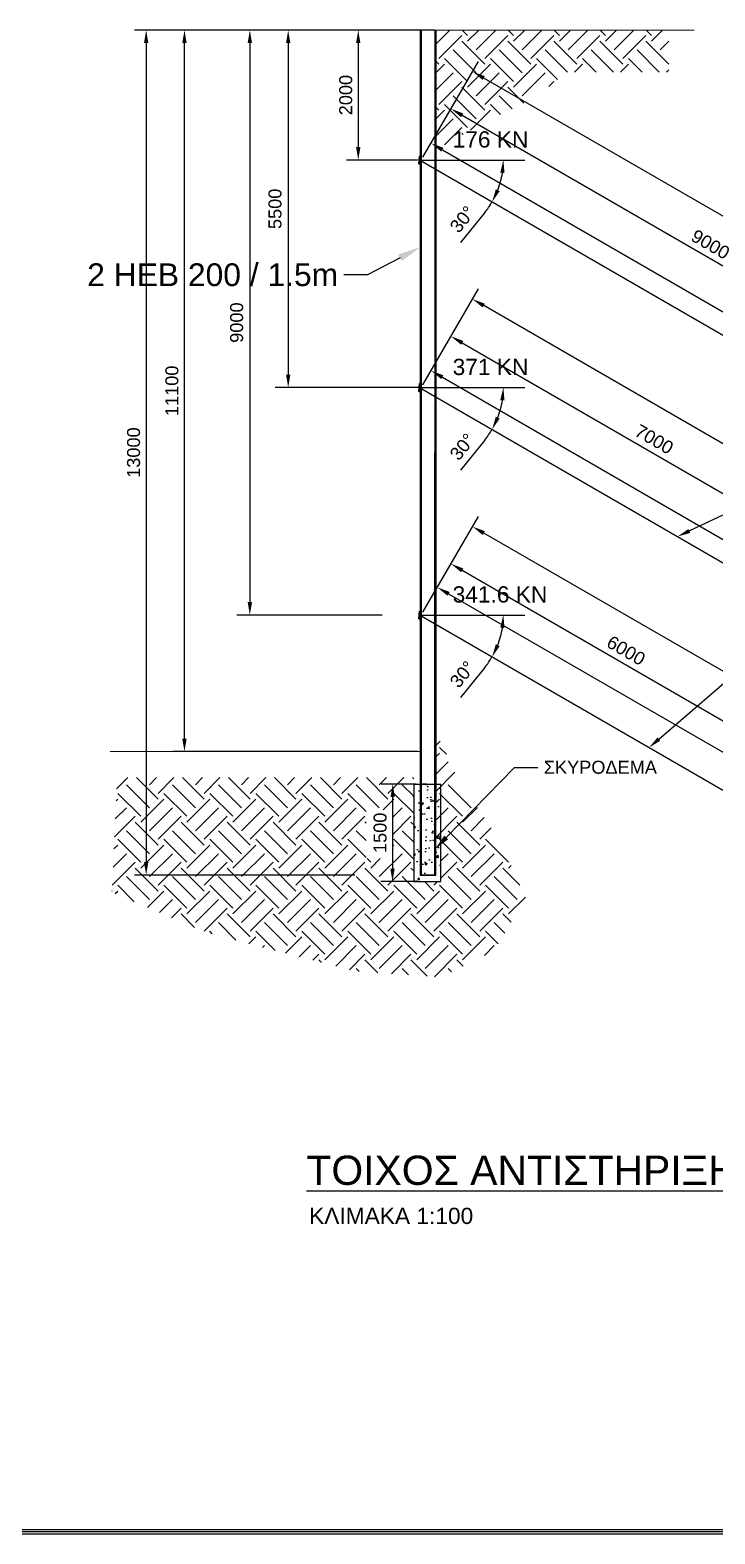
# Model space of a CAD drawing. Header units: inches. Extents: x 3 to 172, y -67 to 57.
# Drawn here: x 37.25 to 47.78, y -66.57 to -43.43 of the extents above; entities that cross this region are included whole.
import ezdxf
from ezdxf import colors
from ezdxf.entities.mleader import LeaderData, LeaderLine
from ezdxf.math import Vec2, Vec3

# ---------------------------------------------------------------- set-up
doc = ezdxf.new("R2010")
doc.units = ezdxf.units.IN
doc.header["$MEASUREMENT"] = 0
for name, color, linetype in [('3', 1, 'Continuous'), ('BEAMS', 3, 'Continuous'), ('BORDER-1', 5, 'Continuous'), ('DETAILS', 3, 'Continuous'), ('L2 COLUMN Wall', 7, 'Continuous'), ('REINFORCEMENT', 6, 'Continuous'), ('STATIC', 3, 'Continuous'), ('STATICA', 3, 'Continuous'), ('TEXT', 3, 'Continuous')]:
    doc.layers.add(name, color=color, linetype=linetype)
doc.styles.add('arial greek', font='arial.ttf')
doc.styles.add('STYLE1', font='arial.ttf')
doc.styles.add('STYLE2', font='arial.ttf')
doc.dimstyles.new('1-100', dxfattribs={"dimtxt": 0.2, "dimasz": 0.2, "dimexe": 0.2, "dimexo": 0, "dimgap": 0.1, "dimtad": 1, "dimdec": 0, "dimlfac": 1000, "dimzin": 1, "dimdsep": 46, "dimtxsty": 'arial greek', "dimcen": 0.02, "dimclrd": 1, "dimclre": 1, "dimclrt": 3, "dimadec": 3, "dimazin": 0, "dimtfac": 0.1, "dimtdec": 0, "dimtmove": 0, "dimatfit": 2, "dimfxl": 1, "dimtolj": 1, "dimtzin": 0, "dimarcsym": 0})
doc.dimstyles.new('style 1', dxfattribs={"dimtxt": 0.2, "dimasz": 0.2, "dimexe": 0.18, "dimexo": 0.0625, "dimgap": 0.09, "dimtad": 1, "dimdec": 0, "dimlfac": 1000, "dimzin": 0, "dimdsep": 46, "dimtxsty": 'STYLE2', "dimcen": 0.09, "dimclrd": 1, "dimclre": 1, "dimclrt": 3, "dimadec": 3, "dimazin": 0, "dimtfac": 1, "dimtdec": 0, "dimtofl": 0, "dimtmove": 0, "dimatfit": 3, "dimfxl": 1, "dimtolj": 1, "dimtzin": 0, "dimarcsym": 0})

# ---------------------------------------------------------------- blocks, each defined once
blk = doc.blocks.new('*D404')
at = {"layer": 'DefPoints', "color": 0, "linetype": 'Continuous', "ltscale": 4, "transparency": 16777216}
for p in [(43.25, -55.031), (42.82, -56.53), (43.246, -56.531)]:
    blk.add_point(p, dxfattribs=at)
at = {"layer": 'DETAILS', "color": 1, "linetype": 'Continuous', "lineweight": -2, "ltscale": 4, "transparency": 16777216}
for p, q in [((43.187, -55.031), (42.644, -55.03)), ((42.823, -55.23), (42.821, -56.33)), ((43.184, -56.531), (42.64, -56.53))]:
    blk.add_line(p, q, dxfattribs=at)
at = {"layer": 'DETAILS', "color": 1, "linetype": 'Continuous', "ltscale": 4, "transparency": 16777216}
for points in [[(42.79, -55.23), (42.857, -55.23), (42.824, -55.03)], [(42.787, -56.33), (42.854, -56.33), (42.82, -56.53)]]:
    blk.add_solid(points, dxfattribs=at)
at = {"layer": 'DETAILS', "color": 3, "linetype": 'Continuous', "lineweight": 15, "ltscale": 4, "transparency": 16777216, "insert": (42.63, -55.78), "char_height": 0.2, "attachment_point": 5, "rotation": 89.8663, "style": 'STYLE2'}
blk.add_mtext('\\A1;1500', dxfattribs=at)
blk = doc.blocks.new('*D405')
at = {"layer": 'DefPoints', "color": 0, "linetype": 'Continuous', "ltscale": 4, "transparency": 16777216}
for p in [(43.258, -45.439), (51.511, -49.146), (51.049, -49.944)]:
    blk.add_point(p, dxfattribs=at)
at = {"layer": 'DETAILS', "color": 1, "linetype": 'Continuous', "lineweight": -2, "ltscale": 4, "transparency": 16777216}
for p, q in [((43.289, -45.385), (43.809, -44.485)), ((43.893, -44.741), (51.338, -49.045)), ((51.08, -49.89), (51.601, -48.99))]:
    blk.add_line(p, q, dxfattribs=at)
at = {"layer": 'DETAILS', "color": 1, "linetype": 'Continuous', "ltscale": 4, "transparency": 16777216}
for points in [[(43.909, -44.712), (43.876, -44.77), (43.719, -44.641)], [(51.354, -49.017), (51.321, -49.074), (51.511, -49.146)]]:
    blk.add_solid(points, dxfattribs=at)
at = {"layer": 'DETAILS', "color": 3, "linetype": 'Continuous', "lineweight": 15, "ltscale": 4, "transparency": 16777216, "insert": (47.711, -46.727), "char_height": 0.2, "attachment_point": 5, "rotation": 329.9648, "style": 'STYLE2'}
blk.add_mtext('\\A1;9000', dxfattribs=at)
blk = doc.blocks.new('*D407')
at = {"layer": 'DefPoints', "color": 0, "linetype": 'Continuous', "ltscale": 4, "transparency": 16777216}
for p in [(44.051, -44.068), (43.293, -45.378), (59.741, -54.889)]:
    blk.add_point(p, dxfattribs=at)
at = {"layer": 'DETAILS', "color": 1, "linetype": 'Continuous', "lineweight": -2, "ltscale": 4, "transparency": 16777216}
for p, q in [((43.325, -45.324), (44.141, -43.912)), ((60.326, -53.479), (44.224, -44.168)), ((59.773, -54.835), (60.589, -53.423))]:
    blk.add_line(p, q, dxfattribs=at)
at = {"layer": 'DETAILS', "color": 1, "linetype": 'Continuous', "ltscale": 4, "transparency": 16777216}
for points in [[(44.24, -44.139), (44.207, -44.197), (44.051, -44.068)], [(60.342, -53.45), (60.309, -53.508), (60.499, -53.579)]]:
    blk.add_solid(points, dxfattribs=at)
at = {"layer": 'DETAILS', "color": 3, "linetype": 'Continuous', "lineweight": 15, "ltscale": 4, "transparency": 16777216, "insert": (50.639, -47.656), "char_height": 0.2, "attachment_point": 5, "rotation": 329.9614, "style": 'STYLE2'}
blk.add_mtext('\\A1;19000', dxfattribs=at)
blk = doc.blocks.new('*D470')
at = {"layer": 'DefPoints', "color": 0, "transparency": 16777216}
for p in [(43.079, -45.427), (43.236, -45.427), (44.612, -45.427), (44.506, -45.651), (59.706, -54.951)]:
    blk.add_point(p, dxfattribs=at)
at = {"layer": 'STATICA', "color": 1, "lineweight": -2, "transparency": 16777216}
blk.add_line((44.239, -46.237), (43.867, -46.698), dxfattribs=at)
for start, end in [(338.8595, 351.102), (321.0635, 329.9615)]:
    blk.add_arc((43.237, -45.427), 1.289, start, end, dxfattribs=at)
at = {"layer": 'STATICA', "color": 1, "transparency": 16777216}
for points in [[(44.477, -45.624), (44.543, -45.629), (44.526, -45.427)], [(44.469, -45.907), (44.409, -45.878), (44.353, -46.073)]]:
    blk.add_solid(points, dxfattribs=at)
at = {"layer": 'STATICA', "color": 3, "transparency": 16777216, "insert": (43.896, -46.341), "char_height": 0.2, "attachment_point": 5, "rotation": 51.0635, "style": 'arial greek'}
blk.add_mtext('\\A1;30%%D', dxfattribs=at)
blk = doc.blocks.new('*D408')
at = {"layer": 'DefPoints', "color": 0, "linetype": 'Continuous', "ltscale": 4, "transparency": 16777216}
for p in [(43.258, -45.439), (55.532, -52.18), (55.376, -52.45)]:
    blk.add_point(p, dxfattribs=at)
at = {"layer": 'DETAILS', "color": 1, "linetype": 'Continuous', "lineweight": -2, "ltscale": 4, "transparency": 16777216}
for p, q in [((43.289, -45.385), (43.504, -45.014)), ((43.587, -45.27), (55.359, -52.08)), ((55.407, -52.396), (55.622, -52.024))]:
    blk.add_line(p, q, dxfattribs=at)
at = {"layer": 'DETAILS', "color": 1, "linetype": 'Continuous', "ltscale": 4, "transparency": 16777216}
for points in [[(43.604, -45.241), (43.57, -45.299), (43.414, -45.17)], [(55.375, -52.051), (55.342, -52.109), (55.532, -52.18)]]:
    blk.add_solid(points, dxfattribs=at)
at = {"layer": 'DETAILS', "color": 3, "linetype": 'Continuous', "lineweight": 15, "ltscale": 4, "transparency": 16777216, "insert": (49.569, -48.508), "char_height": 0.2, "attachment_point": 5, "rotation": 329.9503, "style": 'STYLE2'}
blk.add_mtext('\\A1;14000', dxfattribs=at)
blk = doc.blocks.new('*D471')
at = {"layer": 'DefPoints', "color": 0, "linetype": 'Continuous', "transparency": 16777216}
for p in [(39.621, -43.43), (43.266, -43.43), (43.266, -54.53)]:
    blk.add_point(p, dxfattribs=at)
at = {"layer": 'TEXT', "color": 1, "linetype": 'Continuous', "lineweight": -2, "transparency": 16777216}
for p, q in [((43.204, -43.43), (39.441, -43.43)), ((39.621, -54.33), (39.621, -43.63)), ((43.204, -54.53), (39.441, -54.53))]:
    blk.add_line(p, q, dxfattribs=at)
at = {"layer": 'TEXT', "color": 1, "linetype": 'Continuous', "transparency": 16777216}
for points in [[(39.587, -43.63), (39.654, -43.63), (39.621, -43.43)], [(39.587, -54.33), (39.654, -54.33), (39.621, -54.53)]]:
    blk.add_solid(points, dxfattribs=at)
at = {"layer": 'TEXT', "color": 3, "linetype": 'Continuous', "transparency": 16777216, "insert": (39.428, -48.98), "char_height": 0.2, "attachment_point": 5, "rotation": 90, "style": 'STYLE2'}
blk.add_mtext('\\A1;11100', dxfattribs=at)
blk = doc.blocks.new('*D411')
at = {"layer": 'DefPoints', "color": 0, "linetype": 'Continuous', "transparency": 16777216}
for p in [(42.305, -43.43), (39.032, -56.43), (42.305, -56.43)]:
    blk.add_point(p, dxfattribs=at)
at = {"layer": 'TEXT', "color": 1, "linetype": 'Continuous', "lineweight": -2, "transparency": 16777216}
for p, q in [((42.242, -43.43), (38.852, -43.43)), ((39.032, -43.63), (39.032, -56.23)), ((42.242, -56.43), (38.852, -56.43))]:
    blk.add_line(p, q, dxfattribs=at)
at = {"layer": 'TEXT', "color": 1, "linetype": 'Continuous', "transparency": 16777216}
for points in [[(38.998, -43.63), (39.065, -43.63), (39.032, -43.43)], [(38.998, -56.23), (39.065, -56.23), (39.032, -56.43)]]:
    blk.add_solid(points, dxfattribs=at)
at = {"layer": 'TEXT', "color": 3, "linetype": 'Continuous', "transparency": 16777216, "insert": (38.839, -49.93), "char_height": 0.2, "attachment_point": 5, "rotation": 90, "style": 'STYLE2'}
blk.add_mtext('\\A1;13000', dxfattribs=at)
blk = doc.blocks.new('*D412')
at = {"layer": 'DefPoints', "color": 0, "linetype": 'Continuous', "transparency": 16777216}
for p in [(43.266, -43.43), (42.294, -45.43), (43.266, -45.43)]:
    blk.add_point(p, dxfattribs=at)
at = {"layer": 'TEXT', "color": 1, "linetype": 'Continuous', "lineweight": -2, "transparency": 16777216}
for p, q in [((43.204, -43.43), (42.114, -43.43)), ((42.294, -43.63), (42.294, -45.23)), ((43.204, -45.43), (42.114, -45.43))]:
    blk.add_line(p, q, dxfattribs=at)
at = {"layer": 'TEXT', "color": 1, "linetype": 'Continuous', "transparency": 16777216}
for points in [[(42.26, -43.63), (42.327, -43.63), (42.294, -43.43)], [(42.26, -45.23), (42.327, -45.23), (42.294, -45.43)]]:
    blk.add_solid(points, dxfattribs=at)
at = {"layer": 'TEXT', "color": 3, "linetype": 'Continuous', "transparency": 16777216, "insert": (42.102, -44.43), "char_height": 0.2, "attachment_point": 5, "rotation": 90, "style": 'STYLE2'}
blk.add_mtext('\\A1;2000', dxfattribs=at)
blk = doc.blocks.new('*D413')
at = {"layer": 'DefPoints', "color": 0, "linetype": 'Continuous', "ltscale": 4, "transparency": 16777216}
for p in [(43.258, -48.939), (49.779, -51.645), (49.318, -52.443)]:
    blk.add_point(p, dxfattribs=at)
at = {"layer": 'DETAILS', "color": 1, "linetype": 'Continuous', "lineweight": -2, "ltscale": 4, "transparency": 16777216}
for p, q in [((43.289, -48.885), (43.809, -47.985)), ((43.892, -48.241), (49.606, -51.544)), ((49.349, -52.389), (49.869, -51.489))]:
    blk.add_line(p, q, dxfattribs=at)
at = {"layer": 'DETAILS', "color": 1, "linetype": 'Continuous', "ltscale": 4, "transparency": 16777216}
for points in [[(43.909, -48.212), (43.876, -48.27), (43.719, -48.141)], [(49.623, -51.516), (49.59, -51.573), (49.779, -51.645)]]:
    blk.add_solid(points, dxfattribs=at)
at = {"layer": 'DETAILS', "color": 3, "linetype": 'Continuous', "lineweight": 15, "ltscale": 4, "transparency": 16777216, "insert": (46.845, -49.726), "char_height": 0.2, "attachment_point": 5, "rotation": 329.9658, "style": 'STYLE2'}
blk.add_mtext('\\A1;7000', dxfattribs=at)
blk = doc.blocks.new('*D415')
at = {"layer": 'DefPoints', "color": 0, "linetype": 'Continuous', "ltscale": 4, "transparency": 16777216}
for p in [(44.051, -47.568), (43.293, -48.878), (58.01, -57.388)]:
    blk.add_point(p, dxfattribs=at)
at = {"layer": 'DETAILS', "color": 1, "linetype": 'Continuous', "lineweight": -2, "ltscale": 4, "transparency": 16777216}
for p, q in [((43.325, -48.824), (44.141, -47.412)), ((58.594, -55.978), (44.224, -47.668)), ((58.041, -57.334), (58.857, -55.922))]:
    blk.add_line(p, q, dxfattribs=at)
at = {"layer": 'DETAILS', "color": 1, "linetype": 'Continuous', "ltscale": 4, "transparency": 16777216}
for points in [[(44.24, -47.639), (44.207, -47.697), (44.051, -47.568)], [(58.611, -55.949), (58.577, -56.007), (58.767, -56.078)]]:
    blk.add_solid(points, dxfattribs=at)
at = {"layer": 'DETAILS', "color": 3, "linetype": 'Continuous', "lineweight": 15, "ltscale": 4, "transparency": 16777216, "insert": (51.505, -51.657), "char_height": 0.2, "attachment_point": 5, "rotation": 329.9614, "style": 'STYLE2'}
blk.add_mtext('\\A1;17000', dxfattribs=at)
blk = doc.blocks.new('*D472')
at = {"layer": 'DefPoints', "color": 0, "transparency": 16777216}
for p in [(43.079, -48.927), (43.236, -48.927), (44.612, -48.927), (44.506, -49.151), (57.974, -57.449)]:
    blk.add_point(p, dxfattribs=at)
at = {"layer": 'STATICA', "color": 1, "lineweight": -2, "transparency": 16777216}
blk.add_line((44.239, -49.737), (43.867, -50.198), dxfattribs=at)
for start, end in [(338.8595, 351.102), (321.0635, 329.9615)]:
    blk.add_arc((43.237, -48.927), 1.289, start, end, dxfattribs=at)
at = {"layer": 'STATICA', "color": 1, "transparency": 16777216}
for points in [[(44.477, -49.124), (44.543, -49.129), (44.526, -48.927)], [(44.469, -49.407), (44.409, -49.378), (44.353, -49.573)]]:
    blk.add_solid(points, dxfattribs=at)
at = {"layer": 'STATICA', "color": 3, "transparency": 16777216, "insert": (43.896, -49.841), "char_height": 0.2, "attachment_point": 5, "rotation": 51.0635, "style": 'arial greek'}
blk.add_mtext('\\A1;30%%D', dxfattribs=at)
blk = doc.blocks.new('*D416')
at = {"layer": 'DefPoints', "color": 0, "linetype": 'Continuous', "ltscale": 4, "transparency": 16777216}
for p in [(43.258, -48.939), (53.798, -54.683), (53.642, -54.953)]:
    blk.add_point(p, dxfattribs=at)
at = {"layer": 'DETAILS', "color": 1, "linetype": 'Continuous', "lineweight": -2, "ltscale": 4, "transparency": 16777216}
for p, q in [((43.289, -48.885), (43.504, -48.514)), ((43.587, -48.77), (53.625, -54.583)), ((53.673, -54.899), (53.888, -54.527))]:
    blk.add_line(p, q, dxfattribs=at)
at = {"layer": 'DETAILS', "color": 1, "linetype": 'Continuous', "ltscale": 4, "transparency": 16777216}
for points in [[(43.604, -48.741), (43.57, -48.799), (43.414, -48.67)], [(53.642, -54.554), (53.608, -54.612), (53.798, -54.683)]]:
    blk.add_solid(points, dxfattribs=at)
at = {"layer": 'DETAILS', "color": 3, "linetype": 'Continuous', "lineweight": 15, "ltscale": 4, "transparency": 16777216, "insert": (48.702, -51.51), "char_height": 0.2, "attachment_point": 5, "rotation": 329.9258, "style": 'STYLE2'}
blk.add_mtext('\\A1;12000', dxfattribs=at)
blk = doc.blocks.new('*D419')
at = {"layer": 'DefPoints', "color": 0, "ltscale": 100, "transparency": 16777216}
for p in [(43.246, -43.43), (41.216, -48.93), (43.246, -48.93)]:
    blk.add_point(p, dxfattribs=at)
at = {"layer": 'REINFORCEMENT', "color": 1, "lineweight": -2, "ltscale": 100, "transparency": 16777216}
for p, q in [((43.246, -43.43), (41.016, -43.43)), ((41.216, -43.63), (41.216, -48.73)), ((43.246, -48.93), (41.016, -48.93))]:
    blk.add_line(p, q, dxfattribs=at)
at = {"layer": 'REINFORCEMENT', "color": 1, "ltscale": 100, "transparency": 16777216}
for points in [[(41.183, -43.63), (41.249, -43.63), (41.216, -43.43)], [(41.183, -48.73), (41.249, -48.73), (41.216, -48.93)]]:
    blk.add_solid(points, dxfattribs=at)
at = {"layer": 'REINFORCEMENT', "color": 3, "ltscale": 100, "transparency": 16777216, "insert": (41.014, -46.18), "char_height": 0.2, "attachment_point": 5, "rotation": 90, "style": 'arial greek'}
blk.add_mtext('\\A1;5500', dxfattribs=at)
blk = doc.blocks.new('*D420')
at = {"layer": 'DefPoints', "color": 0, "ltscale": 100, "transparency": 16777216}
for p in [(42.659, -43.43), (40.626, -52.43), (42.659, -52.43)]:
    blk.add_point(p, dxfattribs=at)
at = {"layer": 'REINFORCEMENT', "color": 1, "lineweight": -2, "ltscale": 100, "transparency": 16777216}
for p, q in [((42.659, -43.43), (40.426, -43.43)), ((40.626, -43.63), (40.626, -52.23)), ((42.659, -52.43), (40.426, -52.43))]:
    blk.add_line(p, q, dxfattribs=at)
at = {"layer": 'REINFORCEMENT', "color": 1, "ltscale": 100, "transparency": 16777216}
for points in [[(40.593, -43.63), (40.66, -43.63), (40.626, -43.43)], [(40.593, -52.23), (40.66, -52.23), (40.626, -52.43)]]:
    blk.add_solid(points, dxfattribs=at)
at = {"layer": 'REINFORCEMENT', "color": 3, "ltscale": 100, "transparency": 16777216, "insert": (40.424, -47.93), "char_height": 0.2, "attachment_point": 5, "rotation": 90, "style": 'arial greek'}
blk.add_mtext('\\A1;9000', dxfattribs=at)
blk = doc.blocks.new('*D421')
at = {"layer": 'DefPoints', "color": 0, "linetype": 'Continuous', "ltscale": 4, "transparency": 16777216}
for p in [(43.258, -52.439), (48.914, -54.644), (48.452, -55.442)]:
    blk.add_point(p, dxfattribs=at)
at = {"layer": 'DETAILS', "color": 1, "linetype": 'Continuous', "lineweight": -2, "ltscale": 4, "transparency": 16777216}
for p, q in [((43.289, -52.385), (43.809, -51.485)), ((43.892, -51.741), (48.741, -54.544)), ((48.483, -55.388), (49.004, -54.488))]:
    blk.add_line(p, q, dxfattribs=at)
at = {"layer": 'DETAILS', "color": 1, "linetype": 'Continuous', "ltscale": 4, "transparency": 16777216}
for points in [[(43.909, -51.712), (43.876, -51.77), (43.719, -51.641)], [(48.757, -54.515), (48.724, -54.573), (48.914, -54.644)]]:
    blk.add_solid(points, dxfattribs=at)
at = {"layer": 'DETAILS', "color": 3, "linetype": 'Continuous', "lineweight": 15, "ltscale": 4, "transparency": 16777216, "insert": (46.413, -52.976), "char_height": 0.2, "attachment_point": 5, "rotation": 329.9665, "style": 'STYLE2'}
blk.add_mtext('\\A1;6000', dxfattribs=at)
blk = doc.blocks.new('*D423')
at = {"layer": 'DefPoints', "color": 0, "linetype": 'Continuous', "ltscale": 4, "transparency": 16777216}
for p in [(44.051, -51.068), (43.293, -52.378), (57.144, -60.387)]:
    blk.add_point(p, dxfattribs=at)
at = {"layer": 'DETAILS', "color": 1, "linetype": 'Continuous', "lineweight": -2, "ltscale": 4, "transparency": 16777216}
for p, q in [((43.325, -52.324), (44.141, -50.912)), ((57.728, -58.977), (44.224, -51.168)), ((57.176, -60.333), (57.992, -58.922))]:
    blk.add_line(p, q, dxfattribs=at)
at = {"layer": 'DETAILS', "color": 1, "linetype": 'Continuous', "ltscale": 4, "transparency": 16777216}
for points in [[(44.24, -51.139), (44.207, -51.197), (44.051, -51.068)], [(57.745, -58.948), (57.712, -59.006), (57.902, -59.077)]]:
    blk.add_solid(points, dxfattribs=at)
at = {"layer": 'DETAILS', "color": 3, "linetype": 'Continuous', "lineweight": 15, "ltscale": 4, "transparency": 16777216, "insert": (50.856, -54.781), "char_height": 0.2, "attachment_point": 5, "rotation": 329.9614, "style": 'STYLE2'}
blk.add_mtext('\\A1;16000', dxfattribs=at)
blk = doc.blocks.new('*D473')
at = {"layer": 'DefPoints', "color": 0, "transparency": 16777216}
for p in [(43.079, -52.427), (43.236, -52.427), (44.612, -52.427), (44.506, -52.651), (57.109, -60.449)]:
    blk.add_point(p, dxfattribs=at)
at = {"layer": 'STATICA', "color": 1, "lineweight": -2, "transparency": 16777216}
blk.add_line((44.239, -53.237), (43.867, -53.698), dxfattribs=at)
for start, end in [(338.8595, 351.102), (321.0635, 329.9615)]:
    blk.add_arc((43.237, -52.427), 1.289, start, end, dxfattribs=at)
at = {"layer": 'STATICA', "color": 1, "transparency": 16777216}
for points in [[(44.477, -52.624), (44.543, -52.629), (44.526, -52.427)], [(44.469, -52.907), (44.409, -52.878), (44.353, -53.073)]]:
    blk.add_solid(points, dxfattribs=at)
at = {"layer": 'STATICA', "color": 3, "transparency": 16777216, "insert": (43.896, -53.341), "char_height": 0.2, "attachment_point": 5, "rotation": 51.0635, "style": 'arial greek'}
blk.add_mtext('\\A1;30%%D', dxfattribs=at)
blk = doc.blocks.new('*D424')
at = {"layer": 'DefPoints', "color": 0, "linetype": 'Continuous', "ltscale": 4, "transparency": 16777216}
for p in [(43.258, -52.439), (53.035, -57.504), (52.783, -57.941)]:
    blk.add_point(p, dxfattribs=at)
at = {"layer": 'DETAILS', "color": 1, "linetype": 'Continuous', "lineweight": -2, "ltscale": 4, "transparency": 16777216}
for p, q in [((43.289, -52.385), (43.6, -51.847)), ((43.683, -52.103), (52.862, -57.404)), ((52.814, -57.887), (53.125, -57.348))]:
    blk.add_line(p, q, dxfattribs=at)
at = {"layer": 'DETAILS', "color": 1, "linetype": 'Continuous', "ltscale": 4, "transparency": 16777216}
for points in [[(43.7, -52.074), (43.666, -52.132), (43.51, -52.003)], [(52.879, -57.375), (52.845, -57.433), (53.035, -57.504)]]:
    blk.add_solid(points, dxfattribs=at)
at = {"layer": 'DETAILS', "color": 3, "linetype": 'Continuous', "lineweight": 15, "ltscale": 4, "transparency": 16777216, "insert": (48.801, -54.837), "char_height": 0.2, "attachment_point": 5, "rotation": 329.9913, "style": 'STYLE2'}
blk.add_mtext('\\A1;11000', dxfattribs=at)

msp = doc.modelspace()

# ---------------------------------------------------------------- hatches: boundary and pattern name
at = {"layer": 'L2 COLUMN Wall'}
h = msp.add_hatch(dxfattribs=at)
h.set_pattern_fill('AR-CONC', color=1, scale=0.05)
h.set_pattern_definition([(50, (43.56612, -56.53097), (0.35863, -0.031376), [0.0375, -0.4125]), (355, (43.56612, -56.53097), (-0.06938, 0.3761), [0.03, -0.33]), (100.451, (43.596, -56.53358), (0.289254, 0.34472), [0.03187, -0.35057]), (46.184, (43.56612, -56.43097), (0.53362, -0.08276), [0.05625, -0.61875]), (96.636, (43.6106, -56.43786), (0.46733, 0.48706), [0.0478, -0.52586]), (351.184, (43.5661, -56.43097), (0.46733, 0.48706), [0.045, -0.495]), (21, (43.61612, -56.45597), (0.298454, -0.20131), [0.0375, -0.4125]), (326, (43.61612, -56.45597), (0.12166, 0.362575), [0.03, -0.33]), (71.451, (43.641, -56.47274), (0.42011, 0.161266), [0.03187, -0.35057]), (37.5, (43.56612, -56.53097), (0.00608, 0.166447), [0, -0.326, 0, -0.335, 0, -0.33125]), (7.5, (43.56612, -56.53097), (0.131535, 0.197206), [0, -0.191, 0, -0.3185, 0, -0.12625]), (327.5, (43.45462, -56.53097), (0.266911, -0.011277), [0, -0.125, 0, -0.39, 0, -0.5175]), (317.5, (43.40462, -56.53097), (0.291593, 0.050052), [0, -0.1625, 0, -0.259, 0, -0.3675])])
h.paths.add_polyline_path([(43.2448, -55.03), (43.1448, -55.03), (43.1461, -56.531), (43.5661, -56.531), (43.5661, -55.031), (43.4661, -55.031), (43.4661, -56.431), (43.2461, -56.431)])
h.paths.add_polyline_path([(43.4536, -55.031), (43.2586, -55.031), (43.2586, -56.431), (43.4536, -56.431)], flags=17)
at = {"layer": 'TEXT', "linetype": 'Continuous'}
h = msp.add_hatch(dxfattribs=at)
h.set_pattern_fill('EARTH', color=1, scale=2, angle=45, style=0)
h.set_pattern_definition([(45, (47.068, -45.28074), (1e-16, 0.707107), [0.5, -0.5]), (45, (46.9354, -45.14816), (1e-16, 0.70711), [0.5, -0.5]), (45, (46.8028, -45.01557), (1e-16, 0.70711), [0.5, -0.5]), (135, (46.8028, -44.9272), (-0.70711, 1e-16), [0.5, -0.5]), (135, (46.9354, -44.7946), (-0.70711, 1e-16), [0.5, -0.5]), (135, (47.068, -44.662), (-0.70711, 1e-16), [0.5, -0.5])])
h.paths.add_polyline_path([(47.068, -43.4296), (43.4661, -43.4296), (43.4661, -45.2807), (44.1936, -44.8711), (45.0105, -44.4668), (45.5004, -44.0752), (47.068, -44.0752)])
h = msp.add_hatch(dxfattribs=at)
h.set_pattern_fill('EARTH', color=1, scale=2, angle=45, style=0)
h.set_pattern_definition([(45, (44.8712, -58.00116), (1e-16, 0.707107), [0.5, -0.5]), (45, (44.7386, -57.8686), (1e-16, 0.707107), [0.5, -0.5]), (45, (44.60604, -57.736), (1e-16, 0.707107), [0.5, -0.5]), (135, (44.60604, -57.6476), (-0.707107, 1e-16), [0.5, -0.5]), (135, (44.7386, -57.51503), (-0.707107, 1e-16), [0.5, -0.5]), (135, (44.8712, -57.38244), (-0.707107, 1e-16), [0.5, -0.5])])
h.paths.add_polyline_path([(43.1461, -54.9296), (38.5859, -54.9296), (38.5058, -56.6928), (39.9065, -57.2925), (40.7521, -57.5242), (42.2388, -57.9058), (43.5618, -58.0012), (44.3802, -57.5923), (44.8712, -56.7882), (44.4757, -55.9024), (43.8346, -54.962), (43.4661, -54.1807), (43.4661, -55.9296), (43.5661, -55.9296), (43.5661, -56.531), (43.1461, -56.531)])
h.paths.add_polyline_path([(42.8255, -56.1771), (42.8255, -55.4241), (42.4134, -55.4241), (42.4134, -56.1771)], flags=16)

# ---------------------------------------------------------------- linework, layer by layer
at = {"layer": 'BORDER-1', "color": 2}
for p, q in [((3.6053, -66.5659), (80.554, -66.5659)), ((3.6403, -66.5309), (80.519, -66.5309)), ((3.6753, -66.4959), (80.484, -66.4959))]:
    msp.add_line(p, q, dxfattribs=at)
at = {"layer": 'DETAILS', "linetype": 'Continuous', "lineweight": 15, "ltscale": 4}
for points in [[(43.4661, -43.4296), (47.4599, -43.4296)], [(43.2661, -54.5296), (38.4775, -54.5296)]]:
    msp.add_lwpolyline(points, dxfattribs=at)
at = {"layer": 'STATIC', "color": 3, "linetype": 'Continuous'}
for points in [[(43.2461, -43.4296), (43.2461, -56.431)], [(43.2631, -43.4296), (43.2631, -56.431)], [(43.4691, -43.4296), (43.4661, -56.431)], [(43.4861, -43.4296), (43.4861, -55.3204)], [(43.4661, -56.431), (43.2461, -56.431)]]:
    msp.add_lwpolyline(points, dxfattribs=at)
at = {"layer": 'STATICA'}
for points in [[(43.4661, -43.4296), (43.2461, -43.4296)], [(43.1461, -55.031), (43.1461, -56.531), (43.5661, -56.531), (43.5661, -55.031)], [(43.1461, -55.031), (43.5661, -55.031)], [(43.2461, -55.031), (43.2461, -56.431), (43.4861, -56.431), (43.4861, -55.031)]]:
    msp.add_lwpolyline(points, dxfattribs=at)
at = {"layer": 'STATICA', "color": 8}
msp.add_lwpolyline([(43.3461, -55.031), (43.2461, -55.031)], dxfattribs=at)
at = {"layer": 'TEXT', "linetype": 'Continuous'}
for p, q in [((43.2357, -45.4268), (59.7057, -54.9505)), ((43.2357, -48.9268), (57.9743, -57.4493)), ((43.2357, -52.4268), (57.1086, -60.4488))]:
    msp.add_line(p, q, dxfattribs=at)
at = {"layer": 'TEXT', "linetype": 'Continuous', "flags": 128}
for points in [[(43.2648, -45.3585), (43.2342, -45.3678), (43.2235, -45.4888)], [(43.252, -45.5033), (43.2235, -45.4888), (43.2342, -45.3678)], [(43.2648, -48.8585), (43.2342, -48.8678), (43.2235, -48.9888)], [(43.252, -49.0033), (43.2235, -48.9888), (43.2342, -48.8678)], [(43.2648, -52.3585), (43.2342, -52.3678), (43.2235, -52.4888)], [(43.252, -52.5033), (43.2235, -52.4888), (43.2342, -52.3678)]]:
    msp.add_lwpolyline(points, dxfattribs=at)
at = {"layer": 'TEXT', "linetype": 'Continuous', "const_width": 0.0127, "flags": 128}
for points in [[(43.2351, -45.4295, 1), (43.2478, -45.4296, 1)], [(43.2351, -48.9295, 1), (43.2478, -48.9296, 1)], [(43.2351, -52.4295, 1), (43.2478, -52.4296, 1)]]:
    msp.add_lwpolyline(points, format="xyb", close=True, dxfattribs=at)
at = {"layer": 'TEXT', "color": 1, "linetype": 'Continuous'}
for points in [[(43.2415, -45.4296), (44.8545, -45.4296)], [(43.2415, -48.9296), (44.8545, -48.9296)], [(43.2415, -52.4296), (44.8545, -52.4296)]]:
    msp.add_lwpolyline(points, dxfattribs=at)

# ---------------------------------------------------------------- texts
at = {"layer": '3', "color": 3, "style": 'STYLE1'}
for s, p in [('176 KN', (43.7456, -45.2365)), ('371 KN', (43.7456, -48.7365)), ('341.6 KN', (43.7456, -52.2365))]:
    msp.add_text(s, height=0.25, dxfattribs=at).set_placement(p)
at = {"layer": 'BEAMS', "color": 2, "style": 'STYLE1'}
msp.add_text('%%UΤΟΙΧΟΣ ΑΝΤΙΣΤΗΡΙΞΗΣ Γ %%U(ΕΚΣΚΑΦΗ 11.1Μ)', height=0.45, dxfattribs=at).set_placement((41.4963, -61.1959))
at = {"layer": 'BEAMS', "style": 'STYLE1'}
msp.add_text('ΚΛΙΜΑΚΑ 1:100', height=0.25, dxfattribs=at).set_placement((41.538, -61.7976))

# ---------------------------------------------------------------- dimensions: what is measured, and where the dimension line sits
at = {"layer": 'DETAILS', "linetype": 'Continuous', "lineweight": 15, "ltscale": 4}
for base, p1, p2, angle, picture, middle in [((44.0506, -44.068), (59.7413, -54.8888), (43.2932, -45.3778), 149.96143, '*D407', (50.5433, -47.8224)), ((44.0506, -47.568), (58.0099, -57.3877), (43.2932, -48.8778), 149.96143, '*D415', (51.4089, -51.823)), ((44.0506, -51.068), (57.1443, -60.3871), (43.2932, -52.3778), 149.96143, '*D423', (50.7597, -54.9475)), ((53.0351, -57.5042), (43.2576, -52.4394), (52.7829, -57.9408), 329.99131, '*D424', (48.7054, -55.0036))]:
    dim = msp.add_linear_dim(base=base, p1=p1, p2=p2, angle=angle, dimstyle='style 1', dxfattribs=at)
    dim.commit()
    dim.dimension.update_dxf_attribs({"geometry": picture, "text_midpoint": middle, "dimtype": 161})
for p1, p2, distance, picture, middle in [((43.2576, -45.4394), (51.0491, -49.9442), 0.9225, '*D405', (47.7113, -46.7269)), ((43.2576, -45.4394), (55.3758, -52.4499), 0.3118, '*D408', (49.569, -48.5084)), ((43.2576, -48.9394), (49.3177, -52.4431), 0.9224, '*D413', (46.8455, -49.7264)), ((43.2576, -48.9394), (53.6419, -54.9528), 0.3118, '*D416', (48.7023, -51.51)), ((43.2576, -52.4394), (48.452, -55.4425), 0.9225, '*D421', (46.4127, -52.976)), ((43.2496, -55.031), (43.2461, -56.531), -0.426, '*D404', (42.6298, -55.7795))]:
    dim = msp.add_aligned_dim(p1=p1, p2=p2, distance=distance, dimstyle='style 1', dxfattribs=at)
    dim.commit()
    dim.dimension.update_dxf_attribs({"geometry": picture, "text_midpoint": middle})
at = {"layer": 'REINFORCEMENT', "ltscale": 100}
for base, p1, p2, picture, middle in [((40.6264, -52.4296), (42.6586, -43.4296), (42.6586, -52.4296), '*D420', (40.4243, -47.9296)), ((41.2161, -48.9296), (43.2461, -43.4296), (43.2461, -48.9296), '*D419', (41.0139, -46.1796))]:
    dim = msp.add_linear_dim(base=base, p1=p1, p2=p2, angle=90, dimstyle='1-100', override={"dimfxl": 0.18, "dimarcsym": 2}, dxfattribs=at)
    dim.commit()
    dim.dimension.update_dxf_attribs({"geometry": picture, "text_midpoint": middle})
at = {"layer": 'STATICA'}
for base, line1, line2, picture, middle in [((44.506, -45.6514), ((43.2357, -45.4268), (59.7057, -54.9505)), ((43.0787, -45.4273), (44.6121, -45.4273)), '*D470', (43.8959, -46.3407)), ((44.506, -49.1514), ((43.2357, -48.9268), (57.9743, -57.4493)), ((43.0787, -48.9273), (44.6121, -48.9273)), '*D472', (43.8959, -49.8407)), ((44.506, -52.6514), ((43.2357, -52.4268), (57.1086, -60.4488)), ((43.0787, -52.4273), (44.6121, -52.4273)), '*D473', (43.8959, -53.3407))]:
    dim = msp.add_angular_dim_2l(base=base, line1=line1, line2=line2, text='30%%D', dimstyle='1-100', override={"dimfxl": 0.18, "dimarcsym": 1}, dxfattribs=at)
    dim.commit()
    dim.dimension.update_dxf_attribs({"geometry": picture, "text_midpoint": middle})
at = {"layer": 'TEXT', "linetype": 'Continuous'}
for base, p1, p2, picture, middle in [((39.0316, -56.4296), (42.3047, -43.4296), (42.3047, -56.4296), '*D411', (38.8394, -49.9296)), ((39.6206, -43.4296), (43.2661, -54.5296), (43.2661, -43.4296), '*D471', (39.4285, -48.9796)), ((42.2936, -45.4296), (43.2661, -43.4296), (43.2661, -45.4296), '*D412', (42.1015, -44.4296))]:
    dim = msp.add_linear_dim(base=base, p1=p1, p2=p2, angle=90, dimstyle='style 1', dxfattribs=at)
    dim.commit()
    dim.dimension.update_dxf_attribs({"geometry": picture, "text_midpoint": middle})

# ---------------------------------------------------------------- leaders
at = {"layer": 'BEAMS', "ltscale": 100}
ml = msp.add_multileader_mtext('Standard', dxfattribs=at)
ml.set_content('', color=3, style='STYLE1')
ml.set_leader_properties(color=1)
ml.build(insert=Vec2(0, 0))
ml.multileader.update_dxf_attribs({"dogleg_length": 0.36, "arrow_head_size": 0.2})
ctx = ml.context
ctx.base_point, ctx.char_height, ctx.arrow_head_size, ctx.landing_gap_size, ctx.plane_origin = Vec3(54.9645, -47.7111), 0.2, 0.2, 0.09, Vec3(46.766, -54.4682)
notes = []
notes.append((ctx, [(0, (1, 1, 0), (54.6045, -47.7111), (1, 0), 0.36, [(0, [(46.766, -54.4682)], 0, [])])]))
ctx.mtext.insert, ctx.mtext.flow_direction = Vec3(55.0545, -47.6111), 5
ml = msp.add_multileader_mtext('Standard', dxfattribs=at)
ml.set_content('', color=3, style='STYLE1')
ml.set_leader_properties(color=1)
ml.build(insert=Vec2(0, 0))
ml.multileader.update_dxf_attribs({"dogleg_length": 0.36, "arrow_head_size": 0.2})
ctx = ml.context
ctx.base_point, ctx.char_height, ctx.arrow_head_size, ctx.landing_gap_size, ctx.plane_origin = Vec3(54.9645, -47.7111), 0.2, 0.2, 0.09, Vec3(47.2044, -51.2217)
notes.append((ctx, [(0, (1, 1, 0), (54.6045, -47.7111), (1, 0), 0.36, [(0, [(47.2044, -51.2217)], 0, [])])]))
ctx.mtext.insert, ctx.mtext.flow_direction = Vec3(55.0545, -47.6111), 5
at = {"layer": 'STATICA'}
ml = msp.add_multileader_mtext('Standard', dxfattribs=at)
ml.set_content('{\\fArial|b0|i0|c161|p34;2 }HEB{\\fArial|b0|i0|c161|p34; 2}0{\\fArial|b0|i0|c161|p34;0 / }1.5{\\fArial|b0|i0|c161|p34;m }', color=3, style='STYLE1')
ml.set_leader_properties(color=1)
ml.build(insert=Vec2(0, 0))
ml.multileader.update_dxf_attribs({"dogleg_length": 0.36, "arrow_head_size": 0.35})
ctx = ml.context
ctx.base_point, ctx.char_height, ctx.arrow_head_size, ctx.landing_gap_size, ctx.plane_origin = Vec3(38.0806, -47.1965), 0.35, 0.35, 0.09, Vec3(43.4919, -44.6005)
ctx.text_align_type = 2
notes.append((ctx, [(0, (1, 1, 0), (42.434, -47.1965), (-1, 0), 0.36, [(0, [(43.2461, -46.771)], 0, [])])]))
ctx.mtext.insert, ctx.mtext.alignment, ctx.mtext.flow_direction = Vec3(41.984, -47.0185), 3, 5
ml = msp.add_multileader_mtext('Standard', dxfattribs=at)
ml.set_content('{\\fArial|b0|i0|c161|p34;ΣΚΥΡΟΔΕΜΑ}', color=3, style='STYLE1')
ml.set_leader_properties(color=1)
ml.build(insert=Vec2(0, 0))
ml.multileader.update_dxf_attribs({"dogleg_length": 0.36, "arrow_head_size": 0.25})
ctx = ml.context
ctx.base_point, ctx.char_height, ctx.arrow_head_size, ctx.landing_gap_size, ctx.plane_origin = Vec3(45.0566, -54.7724), 0.2, 0.25, 0.09, Vec3(43.5661, -49.6954)
notes.append((ctx, [(0, (1, 1, 0), (44.6966, -54.7724), (1, 0), 0.36, [(0, [(43.4735, -56.0296)], 0, [])])]))
ctx.mtext.insert, ctx.mtext.flow_direction = Vec3(45.1466, -54.6707), 5
for ctx, leaders in notes:
    for number, flags, end, landing, length, lines in leaders:
        leader = LeaderData()
        leader.index, (leader.has_last_leader_line, leader.has_dogleg_vector, leader.attachment_direction) = number, flags
        leader.last_leader_point, leader.dogleg_vector, leader.dogleg_length = Vec3(end), Vec3(landing), length
        for number, points, colour, breaks in lines:
            line = LeaderLine()
            line.index, line.vertices, line.color, line.breaks = number, Vec3.list(points), colors.encode_raw_color(colour), breaks
            leader.lines.append(line)
        ctx.leaders.append(leader)

doc.saveas('drawing.dxf')
